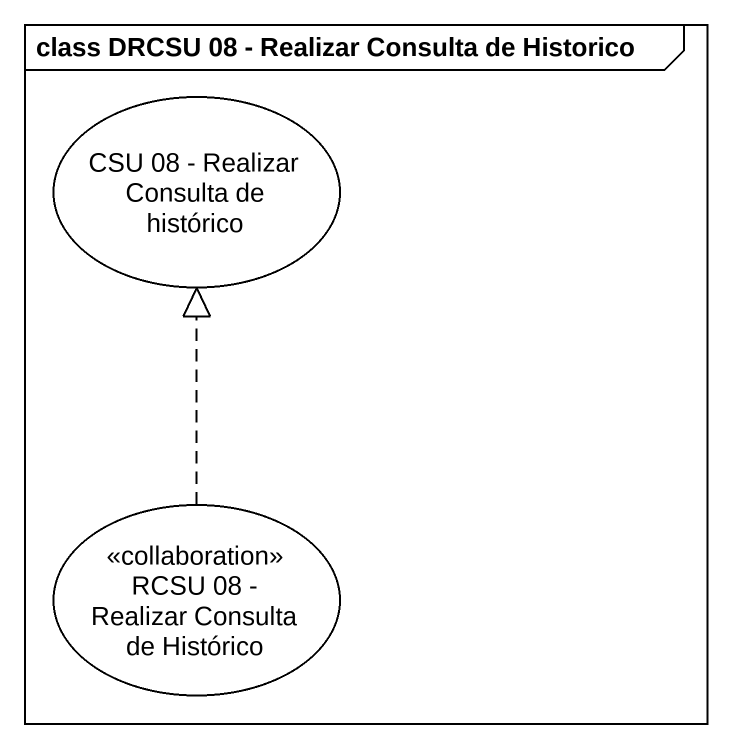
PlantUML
@startuml
mainframe class DRCSU 08 - Realizar Consulta de Historico
usecase "CSU 08 - Realizar Consulta de histórico" as CSU_08_Realizar_Consulta_de
usecase "RCSU 08 - Realizar Consulta de Histórico" as RCSU_08_Realizar_Consulta <<collaboration>>
RCSU_08_Realizar_Consulta .up.|> CSU_08_Realizar_Consulta_de
@enduml
